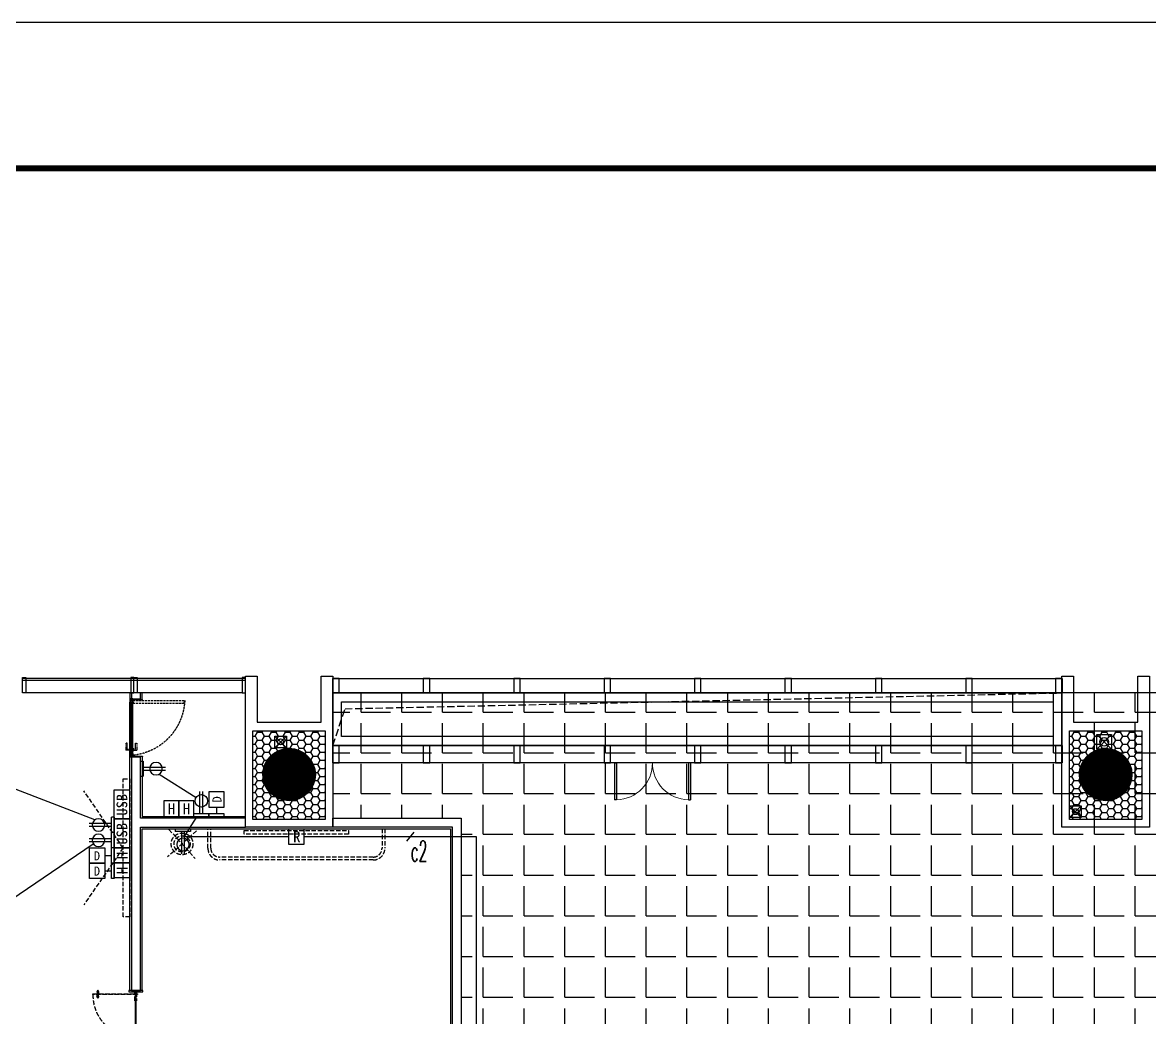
# Model space of a CAD drawing. Extents: x -284868 to 304789, y -137694 to 137894.
# Drawn here: x 64600 to 83920, y 13442 to 30502 of the extents above; entities that cross this region are included whole.
import ezdxf
from ezdxf.enums import TextEntityAlignment as Align

# ---------------------------------------------------------------- set-up
doc = ezdxf.new("R2010")
doc.units = 0
doc.linetypes.add('DASH', pattern=[0.35, 0.25, -0.1])
doc.linetypes.add('DASHED', pattern=[0.75, 0.5, -0.25])
doc.layers.get('0').update_dxf_attribs({"linetype": 'CONTINUOUS'})
for name, color, linetype in [('0-墙', 4, 'CONTINUOUS'), ('0-建筑外轮廓', 8, 'CONTINUOUS'), ('0-建筑柱体', 251, 'CONTINUOUS'), ('0-消防栓(给排水)', 9, 'CONTINUOUS'), ('0-窗', 11, 'CONTINUOUS'), ('0-间墙(打拆)', 251, 'CONTINUOUS'), ('0-非设计区域', 251, 'CONTINUOUS'), ('EM-SOCKET', 220, 'CONTINUOUS'), ('EM-插座', 240, 'CONTINUOUS'), ('P-完成面', 42, 'CONTINUOUS'), ('P-平面家具', 3, 'CONTINUOUS'), ('P-门扇', 6, 'CONTINUOUS'), ('TEL_TITLE', 7, 'CONTINUOUS'), ('TEXT_照明_回路标注', 41, 'CONTINUOUS'), ('WIRE-照明', 130, 'CONTINUOUS')]:
    doc.layers.add(name, color=color, linetype=linetype)
doc.styles.add('20091229Typical Floor GP$0$宋体', font='', dxfattribs={"height": 2.5})
doc.styles.add('HZ_e', font='simplex.shx', dxfattribs={"width": 0.8, "bigfont": 'hztxt.shx'})
doc.styles.add('宋体', font='')
doc.styles.get('20091229Typical Floor GP$0$宋体').set_extended_font_data('SimSun')
doc.styles.get('宋体').set_extended_font_data('SimSun')

# ---------------------------------------------------------------- blocks, each defined once
blk = doc.blocks.new('_YZH')
at = {"const_width": 0.5}
blk.add_lwpolyline([(-0.25, 0, 1), (0.25, 0, 1)], format="xyb", close=True, dxfattribs=at)
at = {"color": 4}
blk.add_circle((0, 0), 0.5, dxfattribs=at)
blk = doc.blocks.new('sgASGHHHH')
at = {"xscale": 900, "yscale": 900, "zscale": 900}
for p in [(-108646, -884824), (-94646, -884824)]:
    blk.add_blockref('_YZH', p, dxfattribs=at)
blk = doc.blocks.new('A$C3B8026B3')
for p, q in [((9985, 54450), (8185, 54450)), ((11895, 54450), (10095, 54450))]:
    blk.add_line(p, q)
for points in [[(8130, 54712), (8185, 54712), (8185, 54450), (8130, 54450)], [(10040, 54712), (9985, 54712), (9985, 54450), (10040, 54450)], [(10040, 54712), (10095, 54712), (10095, 54450), (10040, 54450)], [(11950, 54712), (11895, 54712), (11895, 54450), (11950, 54450)]]:
    blk.add_lwpolyline(points, close=True)
for points in [[(10040, 54700), (8130, 54700)], [(11950, 54700), (10040, 54700)], [(10040, 54662), (8130, 54662)], [(11950, 54662), (10040, 54662)]]:
    blk.add_lwpolyline(points)
blk = doc.blocks.new('A$C770634BF')
at = {"layer": '0-建筑外轮廓'}
h = blk.add_hatch(dxfattribs=at)
h.set_pattern_fill('HONEY', color=251, scale=50)
h.set_pattern_definition([(0, (-82816.545, 746571.914), (119.0625, 68.74075), [79.375, -158.75]), (120, (-82816.545, 746571.914), (-119.062486, 68.7407746), [79.375, -158.75]), (60, (-82816.545, 746571.914), (1.4e-05, 137.4815246), [-158.75, 79.375])])
h.paths.add_polyline_path([(10430, 900), (11670, 900), (11670, -619), (10430, -619)])
h = blk.add_hatch(dxfattribs=at)
h.set_pattern_fill('HONEY', color=251, scale=50)
h.set_pattern_definition([(0, (-68816.545, 746571.914), (119.0625, 68.74075), [79.375, -158.75]), (120, (-68816.545, 746571.914), (-119.062486, 68.7407746), [79.375, -158.75]), (60, (-68816.545, 746571.914), (1.4e-05, 137.4815246), [-158.75, 79.375])])
h.paths.add_polyline_path([(24430, 900), (25670, 900), (25670, -619), (24430, -619)])
at = {"layer": '0-建筑外轮廓', "color": 42}
for points in [[(10300, -750), (10300, 1840), (10500, 1840), (10500, 1050), (11600, 1050), (11600, 1840), (11800, 1840), (11800, -750)], [(24300, -750), (24300, 1840), (24500, 1840), (24500, 1050), (25600, 1050), (25600, 1840), (25800, 1840), (25800, -750)], [(10430, 900), (11670, 900), (11670, -619), (10430, -619)], [(24430, 900), (25670, 900), (25670, -619), (24430, -619)]]:
    blk.add_lwpolyline(points, close=True, dxfattribs=at)
at = {"layer": '0-建筑外轮廓', "color": 251}
for points in [[(10430, -620), (10430, 900), (11670, 900), (11670, -620)], [(24430, -620), (24430, 900), (25670, 900), (25670, -620)]]:
    blk.add_lwpolyline(points, close=True, dxfattribs=at)
blk = doc.blocks.new('dhdhjdlll')
for points in [[(94617, -890022), (94727, -890022), (94727, -889772), (94617, -889772)], [(94617, -891222), (94727, -891222), (94727, -890922), (94617, -890922)]]:
    blk.add_lwpolyline(points, close=True)
blk = doc.blocks.new('tynyc3')
for points in [[(94617, -889772), (107117, -889772), (107117, -890022), (94617, -890022)], [(94617, -890922), (107117, -890922), (107117, -891222), (94617, -891222)]]:
    blk.add_lwpolyline(points, close=True)
for p in [(0, 0), (1550, 0), (3100, 0), (4650, 0), (6200, 0), (7750, 0), (9300, 0), (10850, 0), (12390, 0)]:
    blk.add_blockref('dhdhjdlll', p)
blk = doc.blocks.new('$DorLib2D$00000002')
for p, q in [((-0.5, 0), (-0.5, 0.4875)), ((-0.475, 0.4875), (-0.5, 0.4875)), ((-0.475, 0), (-0.475, 0.4875)), ((0.475, 0), (0.475, 0.4875)), ((0.475, 0.4875), (0.5, 0.4875)), ((0.5, 0), (0.5, 0.4875)), ((-0.5, 0), (-0.475, 0)), ((0.5, 0), (0.475, 0))]:
    blk.add_line(p, q)
at = {"lineweight": 13}
for centre, start, end in [((-0.4875, 0), 0, 88.53072), ((0.4875, 0), 91.46928, 180)]:
    blk.add_arc(centre, 0.4875, start, end, dxfattribs=at)
blk = doc.blocks.new('A$C10332E08')
for p, q in [((250, 0), (0, 250)), ((250, 250), (0, 0))]:
    blk.add_line(p, q)
blk.add_lwpolyline([(0, 250), (250, 250), (250, 0), (0, 0)], close=True)
blk = doc.blocks.new('A$C2AC726D9')
for centre, radius in [((25025, 709), 75), ((10904, 708), 50), ((24530, -489), 50)]:
    blk.add_circle(centre, radius)
at = {"xscale": 0.8, "yscale": 0.8, "zscale": 0.8, "rotation": 270}
for p in [(10804, 808), (24430, -389)]:
    blk.add_blockref('A$C10332E08', p, dxfattribs=at)
at = {"rotation": 270}
blk.add_blockref('A$C10332E08', (24900, 834), dxfattribs=at)
blk = doc.blocks.new('A$C7B347943')
at = {"layer": 'P-门扇', "color": 251, "linetype": 'DASH', "ltscale": 300}
for p, q in [((-10, 0), (10, 0)), ((0, -10), (0, 10))]:
    blk.add_line(p, q, dxfattribs=at)
blk.add_lwpolyline([(114, -12), (114, 12), (-30, 12), (-30, -12)], close=True, dxfattribs=at)
at = {"layer": 'P-门扇', "color": 6, "linetype": 'DASH', "ltscale": 300}
blk.add_circle((0, 0), 6, dxfattribs=at)
blk = doc.blocks.new('A$C21f4e1ae')
at = {"layer": 'P-门扇', "color": 251, "linetype": 'DASH', "ltscale": 300}
for p, q in [((-775, 1), (-775, -34)), ((-755, 1), (-755, -34)), ((-775, -81), (-775, -46)), ((-755, -81), (-755, -46)), ((-775, -1469), (-775, -1504)), ((-775, -1551), (-775, -1516)), ((-755, -1469), (-755, -1504)), ((-755, -1551), (-755, -1516))]:
    blk.add_line(p, q, dxfattribs=at)
at = {"layer": 'P-门扇', "color": 8}
for p, q in [((-120, -10), (-120, -773)), ((-110, -10), (-110, -773)), ((-120, -1540), (-120, -778)), ((-110, -1540), (-110, -778))]:
    blk.add_line(p, q, dxfattribs=at)
at = {"layer": 'P-门扇', "color": 251}
for p, q in [((-156, -680), (-121, -680)), ((-156, -700), (-121, -700)), ((-74, -680), (-109, -680)), ((-74, -700), (-109, -700)), ((-156, -850), (-121, -850)), ((-156, -870), (-121, -870)), ((-74, -850), (-109, -850)), ((-74, -870), (-109, -870))]:
    blk.add_line(p, q, dxfattribs=at)
at = {"layer": 'P-门扇', "color": 251, "linetype": 'DASH', "ltscale": 300}
for points in [[(-748, 8), (-765, 26), (-783, 8), (-765, -9)], [(-752, 8), (-765, 22), (-779, 8), (-765, -5)], [(-848, -35), (-846, -34), (-86, -34), (-85, -35), (-85, -45), (-86, -46), (-846, -46), (-848, -45)], [(-748, -89), (-765, -106), (-783, -89), (-765, -71)], [(-752, -89), (-765, -102), (-779, -89), (-765, -75)], [(-848, -1515), (-846, -1516), (-86, -1516), (-85, -1515), (-85, -1505), (-86, -1504), (-846, -1504), (-848, -1505)], [(-748, -1461), (-765, -1444), (-783, -1461), (-765, -1479)], [(-748, -1558), (-765, -1576), (-783, -1558), (-765, -1541)], [(-752, -1461), (-765, -1448), (-779, -1461), (-765, -1475)], [(-752, -1558), (-765, -1572), (-779, -1558), (-765, -1545)]]:
    blk.add_lwpolyline(points, close=True, dxfattribs=at)
at = {"layer": 'P-门扇'}
for points in [[(-110, -773), (-109, -772), (-109, -11), (-110, -10), (-120, -10), (-121, -11), (-121, -772), (-120, -773)], [(-110, -778), (-109, -779), (-109, -1539), (-110, -1540), (-120, -1540), (-121, -1539), (-121, -779), (-120, -778)]]:
    blk.add_lwpolyline(points, close=True, dxfattribs=at)
at = {"layer": 'P-门扇', "color": 251}
for points in [[(-164, -673), (-181, -690), (-164, -708), (-146, -690)], [(-164, -677), (-177, -690), (-164, -704), (-150, -690)], [(-66, -673), (-49, -690), (-66, -708), (-84, -690)], [(-66, -677), (-53, -690), (-66, -704), (-80, -690)], [(-164, -877), (-181, -860), (-164, -842), (-146, -860)], [(-164, -873), (-177, -860), (-164, -846), (-150, -860)], [(-66, -877), (-49, -860), (-66, -842), (-84, -860)], [(-66, -873), (-53, -860), (-66, -846), (-80, -860)]]:
    blk.add_lwpolyline(points, close=True, dxfattribs=at)
at = {"layer": 'P-门扇', "color": 251, "linetype": 'DASH', "ltscale": 300}
for centre, start, end in [((-134, -59), 178.681, 271.319), ((-134, -1491), 88.681, 181.319)]:
    blk.add_arc(centre, 714, start, end, dxfattribs=at)
at = {"layer": 'P-门扇', "extrusion": (0, 0, -1), "zscale": -1, "rotation": 270}
blk.add_blockref('A$C7B347943', (115, -40), dxfattribs=at)
at = {"layer": 'P-门扇', "rotation": 90.00000000000001}
blk.add_blockref('A$C7B347943', (-115, -1510), dxfattribs=at)
blk = doc.blocks.new('FZ03')
at = {"color": 8}
for p, q in [((-4, 1), (-4, 3)), ((-4, 3), (0, 3)), ((0, 0), (-4, 1)), ((-3, 7), (3, 7)), ((0, 7), (-3, 5)), ((-3, 3), (-3, 7)), ((0, 5), (-3, 4)), ((0, 7), (3, 5)), ((0, 7), (0, 3)), ((0, 5), (3, 4)), ((0, 3), (4, 3)), ((4, 1), (0, 0)), ((3, 3), (3, 7)), ((4, 3), (4, 1))]:
    blk.add_line(p, q, dxfattribs=at)
blk = doc.blocks.new('A$C79893AB6')
at = {"color": 8, "linetype": 'DASHED', "ltscale": 5}
for points in [[(10, 20), (0, 20), (0, 5), (10, 5)], [(10, 0), (12, 0), (12, 25), (10, 25)], [(13, 0), (15, 0), (15, 25), (13, 25)], [(15, 20), (25, 20), (25, 5), (15, 5)]]:
    blk.add_lwpolyline(points, close=True, dxfattribs=at)
for points in [[(5, 20), (5, 5)], [(12, 18), (13, 18)], [(12, 16), (13, 16)], [(12, 14), (13, 14)], [(12, 10), (13, 10)], [(12, 8), (13, 8)], [(12, 6), (13, 6)], [(20, 20), (20, 5)]]:
    blk.add_lwpolyline(points, dxfattribs=at)
blk = doc.blocks.new('A$C11DE782A')
at = {"color": 8, "linetype": 'DASHED', "ltscale": 30}
for points in [[(825, 63), (721, 63), (721, 82), (844, 82)], [(861, 20), (861, 15), (809, 15), (809, 20)], [(825, 63), (825, 22), (844, 22), (844, 82)], [(825, -83), (721, -83), (721, -102), (844, -102)], [(861, -40), (861, -35), (809, -35), (809, -40)], [(825, -83), (825, -42), (844, -42), (844, -102)]]:
    blk.add_lwpolyline(points, dxfattribs=at)
for points in [[(809, 20, -0.414214), (810, 22), (860, 22, -0.414214), (861, 20)], [(809, -40, 0.414214), (810, -42), (860, -42, 0.414214), (861, -40)]]:
    blk.add_lwpolyline(points, format="xyb", dxfattribs=at)
at = {"layer": 'P-门扇'}
for p, q in [((900, 15), (20, 15)), ((900, -35), (20, -35))]:
    blk.add_line(p, q, dxfattribs=at)
at = {"layer": 'P-门扇', "color": 251}
for p, q in [((915, 12), (20, 12)), ((900, 0), (20, 0)), ((900, -20), (20, -20)), ((930, -32), (20, -32))]:
    blk.add_line(p, q, dxfattribs=at)
at = {"layer": 'P-门扇'}
blk.add_lwpolyline([(5, 15), (20, 15), (20, -35), (-10, -35), (-10, -3), (5, -3)], close=True, dxfattribs=at)
at = {"layer": 'P-门扇', "color": 251}
for points in [[(60, -20), (60, 0), (20, 0), (20, -20)], [(480, -20), (480, 0), (440, 0), (440, -20)], [(900, -20), (900, 0), (860, 0), (860, -20)]]:
    blk.add_lwpolyline(points, close=True, dxfattribs=at)
for points in [[(60, -20), (20, 0)], [(20, -20), (60, 0)], [(480, -20), (440, 0)], [(440, -20), (480, 0)], [(900, -20), (860, 0)], [(860, -20), (900, 0)]]:
    blk.add_lwpolyline(points, dxfattribs=at)
at = {"layer": 'P-门扇'}
for points in [[(900, -35), (900, -35), (930, -35), (930, -3), (915, -3), (915, 15), (900, 15)], [(900, 12), (900, -32)]]:
    blk.add_lwpolyline(points, dxfattribs=at)
at = {"layer": 'P-门扇', "color": 251, "linetype": 'DASH', "ltscale": 150}
blk.add_lwpolyline([(40, -50), (22, -50), (22, -35), (-10, -35), (-10, -925), (22, -925), (22, -910), (40, -910), (40, -50)], dxfattribs=at)
blk.add_lwpolyline([(930, -35, -0.374184), (-10, -925, 3.831979)], format="xyb", dxfattribs=at)
at = {"xscale": -0.7194583547756841, "yscale": 0.7194583547756841, "zscale": 0.7194583547756841}
for p in [(-5, -2), (925, -2)]:
    blk.add_blockref('FZ03', p, dxfattribs=at)
blk.add_blockref('A$C79893AB6', (-25, -35))
blk = doc.blocks.new('FDHFGJ')
at = {"ltscale": 0.1}
for p, q in [((-1.07, 0.87), (-2.8, 0.87)), ((-2.8, 0.87), (-2.8, -0.87)), ((-1.07, 0), (-1.07, 0.87)), ((-0.31, 0.87), (-0.31, 0)), ((0, 0.87), (-0.31, 0.87)), ((0, -0.87), (0, 0.87)), ((-2.8, -0.87), (-1.07, -0.87)), ((-1.07, -0.87), (-1.07, 0)), ((-1.07, 0), (-0.31, 0)), ((-0.31, 0), (-0.31, -0.87)), ((0, -0.87), (-0.31, -0.87))]:
    blk.add_line(p, q, dxfattribs=at)
at = {"ltscale": 0.1, "style": '20091229Typical Floor GP$0$宋体', "text_generation_flag": 4}
blk.add_attdef('TV', text='', height=1.04, rotation=180, dxfattribs=at).set_placement((-1.95, 0.03), align=Align.MIDDLE)
blk = doc.blocks.new('A$Cddcb813a')
at = {"ltscale": 5}
blk.add_lwpolyline([(-257, 270), (257, 270), (257, 0), (-257, 0)], close=True, dxfattribs=at)
at = {"style": '宋体'}
blk.add_text('USB', height=188.2, dxfattribs=at).set_placement((-200, 39))
blk = doc.blocks.new('A$C956b5be6')
at = {"ltscale": 5}
blk.add_lwpolyline([(-128, 270), (128, 270), (128, 0), (-128, 0)], close=True, dxfattribs=at)
at = {"style": '宋体'}
blk.add_text('H', height=188, dxfattribs=at).set_placement((-67, 39))
blk = doc.blocks.new('20091229Typical Floor GP$0$墙身安装双插座电源接线盒')
for p, q in [((0, 43), (0, -43)), ((0, 43), (15.6, 43)), ((15.6, -43), (15.6, 43)), ((15.6, 7.8), (140.7, 7.8)), ((0, -43), (15.6, -43)), ((15.6, -7.8), (140.7, -7.8))]:
    blk.add_line(p, q)
blk.add_circle((88.3, 0), 35.2)
at = {"style": '20091229Typical Floor GP$0$宋体'}
blk.add_attdef('2', text='', height=51.6, rotation=360, dxfattribs=at).set_placement((178, 1.6), align=Align.MIDDLE)
blk = doc.blocks.new('A$C01250f16')
at = {"layer": 'EM-插座', "ltscale": 5}
ref = blk.add_blockref('FDHFGJ', (-393, 0), dxfattribs=dict(at, xscale=151.2003926617508, yscale=151.2003926617508, zscale=151.2003926617508, rotation=90.00000000000001))
ref.add_attrib('TV', 'D', dxfattribs={"layer": 'EM-SOCKET', "ltscale": 0.1, "height": 157, "rotation": 90, "style": '20091229Typical Floor GP$0$宋体', "text_generation_flag": 6}).set_placement((-398, -295), align=Align.MIDDLE)
at = {"layer": 'EM-插座', "ltscale": 5, "xscale": 3.048719071954593, "yscale": 3.048719071954593, "zscale": 3.048719071954593, "rotation": 270}
blk.add_blockref('20091229Typical Floor GP$0$墙身安装双插座电源接线盒', (-131, 0), dxfattribs=at)
at = {"layer": 'EM-插座', "ltscale": 5, "xscale": -1, "rotation": 180}
for p in [(128, 0), (385, 0)]:
    blk.add_blockref('A$C956b5be6', p, dxfattribs=at)
blk = doc.blocks.new('A$C061403f9')
at = {"ltscale": 5}
blk.add_lwpolyline([(-128, 270), (128, 270), (128, 0), (-128, 0)], close=True, dxfattribs=at)
at = {"style": '宋体'}
blk.add_text('R', height=188, dxfattribs=at).set_placement((-57, 39))

msp = doc.modelspace()

# ---------------------------------------------------------------- hatches: boundary and pattern name
at = {"layer": '0-非设计区域', "ltscale": 3}
h = msp.add_hatch(dxfattribs=at)
h.set_pattern_fill('ANGLE', color=256, scale=100)
h.set_pattern_definition([(0, (-356380.6, 452446.1), (0, 698.5), [508, -190.5]), (90, (-356380.6, 452446.1), (-698.5, 4e-14), [508, -190.5])])
h.paths.add_polyline_path([(69920, 19008), (69920, 16857), (72120, 16857), (72120, 6107), (83670, 6107), (83670, -11493), (85470, -11493), (85470, -1140), (94921, -1140), (94921, 19008)])

# ---------------------------------------------------------------- linework, layer by layer
at = {"layer": '0-墙', "ltscale": 3}
msp.add_lwpolyline([(66470, 18908), (66620, 18908), (66620, 19008), (66470, 19008)], close=True, dxfattribs=at)
for points in [[(66620, 16857), (66620, 17908), (66470, 17908), (66470, 13907), (66620, 13907), (66620, 16707), (68420, 16707), (68420, 16857), (66620, 16857)], [(69920, 16857), (72120, 16857), (72120, 8107), (71970, 8107), (71970, 16707), (69920, 16707), (69920, 16857)]]:
    msp.add_lwpolyline(points, dxfattribs=at)
at = {"layer": '0-窗', "color": 6, "linetype": 'DASH', "ltscale": 500}
msp.add_lwpolyline([(69920, 18107), (70129, 18735), (82420, 19007)], dxfattribs=at)
at = {"layer": '0-窗'}
for points in [[(69920, 19007), (82420, 19007), (82420, 18107), (69920, 18107)], [(82270, 18257), (70070, 18257), (70070, 18857), (82270, 18857)]]:
    msp.add_lwpolyline(points, close=True, dxfattribs=at)
at = {"layer": '0-非设计区域', "ltscale": 3}
msp.add_lwpolyline([(69920, 19008), (69920, 16857), (72120, 16857), (72120, 6107), (83670, 6107), (83670, -11493), (85470, -11493), (85470, -1140), (94921, -1140), (94921, 19008)], close=True, dxfattribs=at)
at = {"layer": 'P-完成面'}
for points in [[(66440, 19008), (66440, 18868), (66455, 18868), (66455, 18883)], [(66490, 18893), (66655, 18893), (66655, 18898), (66650, 18898), (66650, 19008)], [(66440, 13902), (66440, 17948), (66455, 17948), (66455, 17933)], [(66490, 17923), (66655, 17923), (66655, 17918), (66650, 17918), (66650, 16887), (68420, 16887)], [(66650, 13902), (66650, 16677), (71940, 16677), (71940, 12237), (71220, 12237)]]:
    msp.add_lwpolyline(points, dxfattribs=at)
for points in [[(66490, 18883), (66490, 18908), (66452, 18908), (66452, 18883)], [(66490, 17933), (66490, 17908), (66452, 17908), (66452, 17933)], [(66425, 13902), (66425, 13882), (66665, 13882), (66665, 13902)]]:
    msp.add_lwpolyline(points, close=True, dxfattribs=at)
at = {"layer": 'P-平面家具', "color": 251, "linetype": 'DASH', "ltscale": 300}
for p, q in [((67583, 16642), (67087, 16194)), ((67111, 16666), (67559, 16170))]:
    msp.add_line(p, q, dxfattribs=at)
at = {"layer": 'P-平面家具', "linetype": 'DASH', "ltscale": 300}
for points in [[(66325, 17535), (66440, 17535), (66440, 15169), (66325, 15169)], [(68400, 16647), (70190, 16647), (70190, 16587), (68400, 16587)]]:
    msp.add_lwpolyline(points, close=True, dxfattribs=at)
at = {"layer": 'P-平面家具', "color": 251, "linetype": 'DASH', "ltscale": 300}
for points in [[(66325, 16349), (65653, 17327)], [(66325, 16349), (65653, 15376)]]:
    msp.add_lwpolyline(points, dxfattribs=at)
at = {"layer": 'P-平面家具', "linetype": 'DASH', "ltscale": 300}
msp.add_lwpolyline([(67778, 16677), (70813, 16677), (70813, 16343, -0.414214), (70613, 16143), (67978, 16143, -0.414214), (67778, 16343)], format="xyb", close=True, dxfattribs=at)
at = {"layer": 'P-平面家具', "color": 251, "linetype": 'DASH', "ltscale": 300}
msp.add_lwpolyline([(67828, 16677), (70763, 16677), (70763, 16343, -0.414214), (70613, 16193), (67978, 16193, -0.414214), (67828, 16343)], format="xyb", close=True, dxfattribs=at)
at = {"layer": 'P-平面家具', "linetype": 'DASH', "ltscale": 300}
msp.add_circle((67335, 16418), 186, dxfattribs=at)
at = {"layer": 'P-平面家具', "color": 251, "linetype": 'DASH', "ltscale": 300}
msp.add_circle((67335, 16418), 138, dxfattribs=at)
at = {"layer": 'TEL_TITLE'}
msp.add_lwpolyline([(44780, -53598), (104180, -53598), (104180, 30502), (44780, 30502)], close=True, dxfattribs=at)
at = {"layer": 'TEL_TITLE', "const_width": 100}
msp.add_lwpolyline([(45780, -52598), (103180, -52598), (103180, 28002), (45780, 28002)], close=True, dxfattribs=at)
at = {"layer": 'TEXT_照明_回路标注'}
msp.add_line((71309, 16619), (71182, 16466), dxfattribs=at)
at = {"layer": 'WIRE-照明'}
for points in [[(65837, 16829), (62487, 18124)], [(66942, 17614), (67576, 17214)], [(67374, 16542), (67594, 16887)], [(69167, 16542), (67374, 16542)], [(72382, 9806), (72382, 16542), (69424, 16542)], [(60002, 12469), (65813, 16420)]]:
    msp.add_lwpolyline(points, dxfattribs=at)

# ---------------------------------------------------------------- block references
at = {"color": 0}
msp.add_blockref('A$C770634BF', (58120, 17457), dxfattribs=at)
at = {"layer": '0-建筑柱体'}
msp.add_blockref('sgASGHHHH', (177816, 902431), dxfattribs=at)
at = {"layer": '0-消防栓(给排水)', "color": 0}
msp.add_blockref('A$C2AC726D9', (58120, 17460), dxfattribs=at)
at = {"layer": '0-窗'}
for name, p in [('A$C3B8026B3', (56470, -35443)), ('tynyc3', (-24696, 909029))]:
    msp.add_blockref(name, p, dxfattribs=at)
at = {"layer": '0-间墙(打拆)', "ltscale": 3, "rotation": 180}
msp.add_blockref('A$C01250f16', (67535, 16887), dxfattribs=at)
at = {"layer": 'EM-插座', "ltscale": 5}
for name, p, xscale, yscale, zscale, rotation in [('20091229Typical Floor GP$0$墙身安装双插座电源接线盒', (66620, 17708), -3.048719071954593, 3.048719071954593, 3.048719071954593, 180), ('A$Cddcb813a', (66433, 17097), 0.9715748846581487, 0.9715748846581487, 0.9715748846581487, 90), ('A$Cddcb813a', (66433, 16599), 0.9715748846581487, 0.9715748846581487, 0.9715748846581487, 90), ('20091229Typical Floor GP$0$墙身安装双插座电源接线盒', (67350, 16677), -3.048719071954593, 3.048719071954593, 3.048719071954593, 90)]:
    msp.add_blockref(name, p, dxfattribs=dict(at, xscale=xscale, yscale=yscale, zscale=zscale, rotation=rotation))
at = {"layer": 'EM-插座', "ltscale": 5, "xscale": -3.048719071954593, "yscale": 3.048719071954593, "zscale": 3.048719071954593}
for p in [(66171, 16743), (66171, 16480)]:
    msp.add_blockref('20091229Typical Floor GP$0$墙身安装双插座电源接线盒', p, dxfattribs=at)
at = {"layer": 'EM-插座', "ltscale": 5}
msp.add_blockref('A$C061403f9', (69295, 16408), dxfattribs=at)
ref = msp.add_blockref('FDHFGJ', (66171, 16218), dxfattribs=dict(at, xscale=-151.2003926617508, yscale=151.2003926617508, zscale=151.2003926617508, rotation=180))
ref.add_attrib('TV', 'D', dxfattribs={"layer": 'EM-SOCKET', "ltscale": 0.1, "height": 157, "rotation": 180, "style": '20091229Typical Floor GP$0$宋体', "text_generation_flag": 6}).set_placement((65876, 16214), align=Align.MIDDLE)
at = {"layer": 'EM-插座', "ltscale": 5, "rotation": 90}
for p in [(66440, 16221), (66440, 15964)]:
    msp.add_blockref('A$C956b5be6', p, dxfattribs=at)
at = {"layer": 'EM-插座', "ltscale": 5}
ref = msp.add_blockref('FDHFGJ', (66171, 15956), dxfattribs=dict(at, xscale=-151.2003926617508, yscale=151.2003926617508, zscale=151.2003926617508, rotation=180))
ref.add_attrib('TV', 'D', dxfattribs={"layer": 'EM-SOCKET', "ltscale": 0.1, "height": 157, "rotation": 180, "style": '20091229Typical Floor GP$0$宋体', "text_generation_flag": 6}).set_placement((65876, 15952), align=Align.MIDDLE)
at = {"layer": 'P-门扇', "xscale": -1, "rotation": 90}
msp.add_blockref('A$C11DE782A', (66455, 18868), dxfattribs=at)
at = {"layer": 'P-门扇', "xscale": 1300, "yscale": -1300, "zscale": 100}
msp.add_blockref('$DorLib2D$00000002', (75400, 17807), dxfattribs=at)
at = {"layer": 'P-门扇', "color": 1, "ltscale": 3}
msp.add_blockref('A$C21f4e1ae', (66655, 13882), dxfattribs=at)

# ---------------------------------------------------------------- texts
at = {"layer": 'TEXT_照明_回路标注', "style": 'HZ_e', "width": 0.5}
msp.add_text('c2', height=350, dxfattribs=at).set_placement((71256, 16118, 0))

doc.saveas('drawing.dxf')
